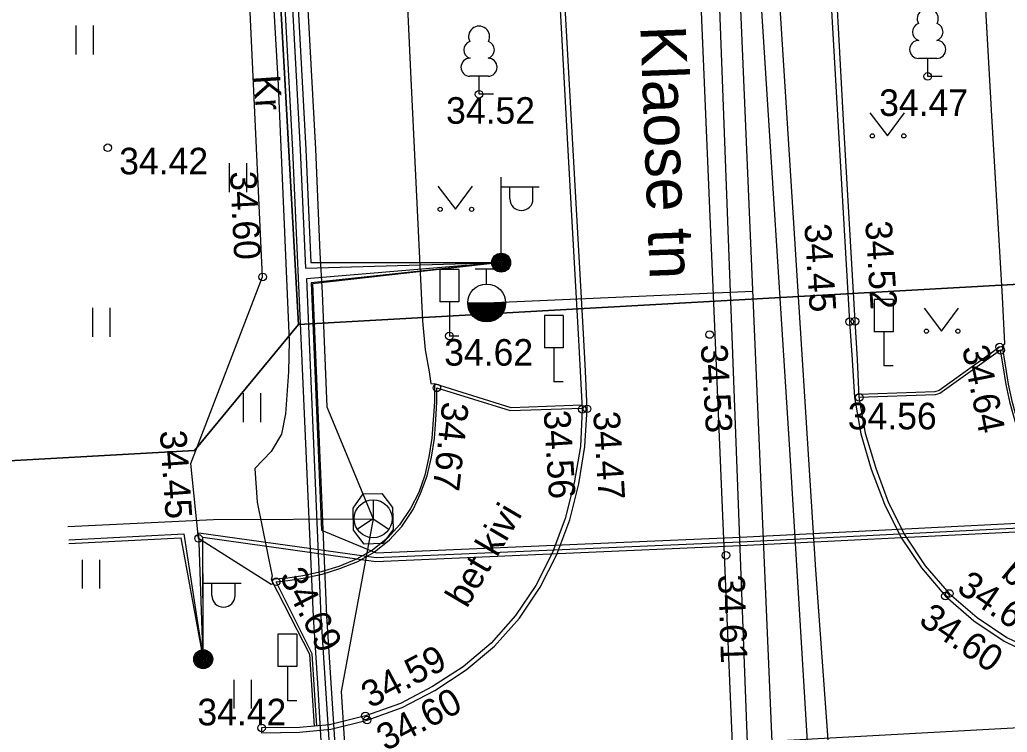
# Model space of a CAD drawing. Extents: x 641099 to 657986, y 6454078 to 6476899.
# Drawn here: x 642550.71 to 642576.72, y 6454285.61 to 6454304.38 of the extents above; entities that cross this region are included whole.
import ezdxf

# ---------------------------------------------------------------- set-up
doc = ezdxf.new("R2010")
doc.units = 0
for name, color, linetype in [('GTRASS', 7, 'Continuous'), ('HALJASTUS', 7, 'Continuous'), ('KORGUS-EH2000', 7, 'Continuous'), ('KTRASS', 7, 'Continuous'), ('LIIKLUS', 7, 'Continuous'), ('MPKAABEL', 7, 'Continuous'), ('PIIR', 7, 'Continuous'), ('POST', 7, 'Continuous'), ('PUU', 7, 'Continuous'), ('SIKAEV', 7, 'Continuous'), ('SITRASS', 7, 'Continuous'), ('SKTRASS', 7, 'Continuous'), ('TEE', 7, 'Continuous'), ('VKAEV', 7, 'Continuous'), ('VTRASS', 7, 'Continuous')]:
    doc.layers.add(name, color=color, linetype=linetype)

msp = doc.modelspace()

# ---------------------------------------------------------------- linework, layer by layer
at = {"layer": 'GTRASS'}
for points in [[(642571.675, 6454281.723), (642570.997, 6454293.06), (642570.245, 6454304.756), (642569.601, 6454315.588), (642569.596, 6454315.874), (642569.361, 6454318.724), (642568.024, 6454343.044), (642567.897, 6454344.316), (642567.881, 6454344.704), (642567.107, 6454359.647), (642566.732, 6454366.009)], [(642572.343, 6454281.144), (642572.296, 6454281.408), (642571.68, 6454289.888), (642568.304, 6454343.055), (642567.335, 6454359.691), (642567.016, 6454366.022)]]:
    msp.add_lwpolyline(points, dxfattribs=at)
at = {"layer": 'HALJASTUS'}
for p, q in [((642552.188, 6454304.23), (642552.188, 6454303.468)), ((642552.643, 6454304.23), (642552.643, 6454303.468)), ((642573.105, 6454301.928), (642573.569, 6454301.322)), ((642573.569, 6454301.322), (642574.014, 6454301.928)), ((642556.227, 6454300.599), (642556.227, 6454299.838)), ((642556.682, 6454300.599), (642556.682, 6454299.838)), ((642561.721, 6454299.993), (642562.184, 6454299.387)), ((642562.184, 6454299.387), (642562.63, 6454299.993)), ((642552.624, 6454296.79), (642552.624, 6454296.029)), ((642553.079, 6454296.79), (642553.079, 6454296.029)), ((642574.531, 6454296.783), (642574.994, 6454296.176)), ((642574.994, 6454296.176), (642575.44, 6454296.783)), ((642556.593, 6454294.543), (642556.593, 6454293.782)), ((642557.048, 6454294.543), (642557.048, 6454293.782)), ((642552.352, 6454290.152), (642552.352, 6454289.391)), ((642552.807, 6454290.152), (642552.807, 6454289.391)), ((642556.349, 6454286.992), (642556.349, 6454286.231)), ((642556.804, 6454286.992), (642556.804, 6454286.231))]:
    msp.add_line(p, q, dxfattribs=at)
for centre in [(642573.168, 6454301.322), (642573.996, 6454301.322), (642561.783, 6454299.387), (642562.612, 6454299.387), (642574.593, 6454296.176), (642575.422, 6454296.176)]:
    msp.add_circle(centre, 0.055, dxfattribs=at)
at = {"layer": 'KORGUS-EH2000'}
for centre in [(642574.627, 6454302.888), (642562.807, 6454302.418), (642553.027, 6454301.008), (642557.106, 6454297.604), (642572.57, 6454296.423), (642572.709, 6454296.435), (642562.027, 6454296.048), (642568.881, 6454296.087), (642576.52, 6454295.757), (642576.547, 6454295.673), (642561.695, 6454294.682), (642572.823, 6454294.43), (642565.524, 6454294.118), (642565.652, 6454294.129), (642555.418, 6454290.715), (642569.311, 6454290.269), (642557.462, 6454289.573), (642575.196, 6454289.263), (642575.092, 6454289.195), (642559.812, 6454286.037), (642559.856, 6454285.928), (642557.078, 6454285.719)]:
    msp.add_circle(centre, 0.1, dxfattribs=at)
at = {"layer": 'KTRASS'}
msp.add_lwpolyline([(642569.557, 6454283.638), (642568.267, 6454314.138), (642566.127, 6454342.768), (642564.8, 6454365.921)], dxfattribs=at)
at = {"layer": 'LIIKLUS'}
for points in [[(642561.777, 6454297.798), (642561.777, 6454296.948)], [(642562.277, 6454297.798), (642561.777, 6454297.798)], [(642562.277, 6454297.798), (642562.277, 6454296.948)], [(642562.277, 6454296.948), (642561.777, 6454296.948)], [(642562.027, 6454296.948), (642562.027, 6454296.048)], [(642573.217, 6454297.008), (642573.217, 6454296.158)], [(642573.717, 6454297.008), (642573.217, 6454297.008)], [(642573.717, 6454297.008), (642573.717, 6454296.158)], [(642564.527, 6454296.588), (642564.527, 6454295.738)], [(642565.027, 6454296.588), (642564.527, 6454296.588)], [(642565.027, 6454296.588), (642565.027, 6454295.738)], [(642573.717, 6454296.158), (642573.217, 6454296.158)], [(642573.467, 6454296.158), (642573.467, 6454295.258)], [(642562.277, 6454296.048), (642562.027, 6454296.048)], [(642565.027, 6454295.738), (642564.527, 6454295.738)], [(642564.777, 6454295.738), (642564.777, 6454294.838)], [(642573.717, 6454295.258), (642573.467, 6454295.258)], [(642565.027, 6454294.838), (642564.777, 6454294.838)], [(642557.507, 6454288.188), (642557.507, 6454287.338)], [(642558.007, 6454288.188), (642557.507, 6454288.188)], [(642558.007, 6454288.188), (642558.007, 6454287.338)], [(642558.007, 6454287.338), (642557.507, 6454287.338)], [(642557.757, 6454287.338), (642557.757, 6454286.438)], [(642558.007, 6454286.438), (642557.757, 6454286.438)]]:
    msp.add_lwpolyline(points, dxfattribs=at)
at = {"layer": 'MPKAABEL'}
for points in [[(642554.321, 6454365.443), (642554.419, 6454363.681), (642555.117, 6454351.104), (642555.384, 6454346.271), (642555.772, 6454339.282), (642556.138, 6454332.69), (642556.286, 6454330.003), (642556.36, 6454328.655), (642555.808, 6454327.405), (642556.467, 6454326.783), (642556.528, 6454325.622), (642556.87, 6454319.435), (642556.985, 6454317.27), (642557.226, 6454313.266), (642557.442, 6454309.294), (642557.895, 6454300.944), (642558.435, 6454288.645), (642558.561, 6454286.755), (642559.015, 6454278.771), (642559.123, 6454276.733)], [(642554.524, 6454365.452), (642554.619, 6454363.692), (642555.316, 6454351.115), (642555.971, 6454339.293), (642556.324, 6454332.891), (642561.547, 6454332.77), (642556.338, 6454332.701), (642556.485, 6454330.014), (642556.56, 6454328.671), (642556.758, 6454326.856), (642556.831, 6454325.574), (642557.051, 6454319.442), (642557.426, 6454313.277), (642558.094, 6454300.954), (642558.234, 6454297.833), (642563.389, 6454297.981), (642558.26, 6454297.556), (642558.635, 6454288.657), (642558.896, 6454284.726), (642559.134, 6454280.32), (642559.404, 6454276.709)], [(642554.674, 6454365.459), (642554.768, 6454363.7), (642555.466, 6454351.123), (642556.121, 6454339.301), (642556.466, 6454333.038), (642561.547, 6454332.77), (642556.496, 6454332.554), (642556.635, 6454330.022), (642556.709, 6454328.684), (642556.908, 6454326.868), (642556.981, 6454325.581), (642557.201, 6454319.45), (642557.576, 6454313.286), (642558.244, 6454300.961), (642558.377, 6454297.987), (642563.389, 6454297.981), (642558.416, 6454297.419), (642558.785, 6454288.665), (642559.046, 6454284.735), (642559.283, 6454280.33), (642559.555, 6454276.697)], [(642563.389, 6454297.981), (642558.385, 6454297.446), (642558.659, 6454290.933), (642560.098, 6454290.333), (642569.685, 6454290.749), (642583.593, 6454291.45), (642598.246, 6454292.316), (642614.178, 6454293.203), (642614.269, 6454293.203), (642627.783, 6454294.168), (642635.301, 6454294.52)], [(642551.996, 6454290.681), (642555.031, 6454290.833), (642555.541, 6454287.531), (642555.423, 6454290.859), (642560.092, 6454290.208), (642569.691, 6454290.624), (642583.519, 6454291.316), (642583.643, 6454289.136), (642583.714, 6454291.332), (642598.253, 6454292.191), (642614.058, 6454293.071), (642614.137, 6454290.906), (642614.382, 6454293.086), (642627.791, 6454294.043), (642635.308, 6454294.395)], [(642552.004, 6454290.581), (642554.946, 6454290.729), (642555.541, 6454287.531), (642555.527, 6454290.743), (642560.087, 6454290.108), (642569.695, 6454290.524), (642579.594, 6454291.019)]]:
    msp.add_lwpolyline(points, dxfattribs=at)
at = {"layer": 'PIIR'}
for points in [[(642549.297, 6454454.438), (642547.747, 6454482.298), (642569.697, 6454483.838), (642571.257, 6454455.658), (642573.027, 6454423.708), (642574.797, 6454391.758), (642576.567, 6454359.808), (642578.337, 6454327.858), (642580.017, 6454297.578), (642558.047, 6454296.348), (642556.367, 6454326.638), (642554.607, 6454358.588), (642552.837, 6454390.538), (642551.067, 6454422.488)], [(642510.797, 6454290.558), (642508.947, 6454324.008), (642556.367, 6454326.638), (642558.047, 6454296.348), (642555.307, 6454293.028)]]:
    msp.add_lwpolyline(points, close=True, dxfattribs=at)
msp.add_lwpolyline([(642466.647, 6454288.118), (642510.797, 6454290.558), (642555.307, 6454293.028), (642558.047, 6454296.348), (642580.017, 6454297.578), (642583.117, 6454294.568), (642629.117, 6454297.118), (642677.017, 6454299.768), (642679.877, 6454302.888), (642700.827, 6454304.298)], dxfattribs=at)
at = {"layer": 'POST'}
for p, q in [((642563.389, 6454298.231), (642563.389, 6454300.231)), ((642563.389, 6454299.981), (642564.389, 6454299.981)), ((642563.615, 6454299.66), (642563.615, 6454299.981)), ((642564.228, 6454299.66), (642564.228, 6454299.981)), ((642555.541, 6454287.781), (642555.541, 6454289.781)), ((642555.541, 6454289.531), (642556.541, 6454289.531)), ((642555.767, 6454289.21), (642555.767, 6454289.531)), ((642556.38, 6454289.21), (642556.38, 6454289.531))]:
    msp.add_line(p, q, dxfattribs=at)
for centre, radius in [((642563.389, 6454297.981), 0.25), ((642563.389, 6454297.981), 0.225), ((642563.389, 6454297.981), 0.2), ((642563.389, 6454297.981), 0.175), ((642563.389, 6454297.981), 0.15), ((642563.389, 6454297.981), 0.125), ((642563.389, 6454297.981), 0.1), ((642563.389, 6454297.981), 0.075), ((642563.389, 6454297.981), 0.05), ((642563.389, 6454297.981), 0.025), ((642555.541, 6454287.531), 0.25), ((642555.541, 6454287.531), 0.225), ((642555.541, 6454287.531), 0.2), ((642555.541, 6454287.531), 0.175), ((642555.541, 6454287.531), 0.15), ((642555.541, 6454287.531), 0.125), ((642555.541, 6454287.531), 0.1), ((642555.541, 6454287.531), 0.075), ((642555.541, 6454287.531), 0.05), ((642555.541, 6454287.531), 0.025)]:
    msp.add_circle(centre, radius, dxfattribs=at)
for centre in [(642563.922, 6454299.66), (642556.074, 6454289.21)]:
    msp.add_arc(centre, 0.306, 180, 0, dxfattribs=at)
at = {"layer": 'PUU'}
for p, q in [((642574.867, 6454303.363), (642574.387, 6454303.363)), ((642574.627, 6454302.888), (642574.627, 6454303.363)), ((642563.047, 6454302.893), (642562.567, 6454302.893)), ((642562.807, 6454302.418), (642562.807, 6454302.893)), ((642575.007, 6454302.888), (642574.627, 6454302.888)), ((642563.187, 6454302.418), (642562.807, 6454302.418))]:
    msp.add_line(p, q, dxfattribs=at)
for centre, radius, start, end in [((642574.627, 6454304.408), 0.277, 332.5799, 207.4201), ((642562.807, 6454303.938), 0.277, 332.5799, 207.4201), ((642574.457, 6454304.06), 0.233, 109.0217, 253.1415), ((642574.797, 6454304.06), 0.233, 286.8508, 70.9859), ((642562.637, 6454303.59), 0.233, 109.0217, 253.1415), ((642562.977, 6454303.59), 0.233, 286.8508, 70.9859), ((642574.389, 6454303.6), 0.238, 90.0016, 269.3953), ((642574.864, 6454303.6), 0.238, 270.6047, 89.9984), ((642562.569, 6454303.13), 0.238, 90.0016, 269.3953), ((642563.044, 6454303.13), 0.238, 270.6047, 89.9984)]:
    msp.add_arc(centre, radius, start, end, dxfattribs=at)
at = {"layer": 'SIKAEV'}
for p, q in [((642560.016, 6454291.731), (642560.016, 6454291.231)), ((642560.016, 6454291.231), (642559.601, 6454290.956)), ((642560.016, 6454291.231), (642560.431, 6454290.956))]:
    msp.add_line(p, q, dxfattribs=at)
msp.add_circle((642560.016, 6454291.231), 0.5, dxfattribs=at)
at = {"layer": 'SITRASS'}
for points in [[(642554.924, 6454365.47), (642555.018, 6454363.714), (642555.716, 6454351.137), (642556.371, 6454339.315), (642556.703, 6454333.282), (642556.76, 6454332.307), (642556.885, 6454330.036), (642556.958, 6454328.704), (642558.576, 6454326.696), (642557.243, 6454324.801), (642557.451, 6454319.462), (642557.825, 6454313.3), (642558.494, 6454300.973), (642558.616, 6454298.244), (642558.676, 6454297.189), (642558.796, 6454294.181), (642560.016, 6454291.231), (642559.172, 6454286.68), (642559.296, 6454284.75), (642559.533, 6454280.342), (642559.808, 6454276.676)], [(642559.784, 6454290.566), (642559.502, 6454290.93), (642559.49, 6454291.51), (642559.758, 6454291.886), (642560.248, 6454291.896), (642560.53, 6454291.531), (642560.541, 6454290.951), (642560.274, 6454290.576), (642559.784, 6454290.566)], [(642551.969, 6454291.032), (642555.811, 6454291.209), (642560.016, 6454291.231)]]:
    msp.add_lwpolyline(points, dxfattribs=at)
at = {"layer": 'SKTRASS'}
for points in [[(642569.967, 6454282.988), (642568.767, 6454314.928), (642567.717, 6454329.258), (642566.657, 6454343.498), (642565.448, 6454365.951)], [(642552.476, 6454284.386), (642579.766, 6454285.881), (642616.104, 6454287.868), (642635.598, 6454288.933)]]:
    msp.add_lwpolyline(points, dxfattribs=at)
at = {"layer": 'TEE'}
for points in [[(642557.384, 6454289.528), (642557.326, 6454289.498), (642555.418, 6454290.715), (642555.212, 6454292.692), (642557.106, 6454297.604), (642556.647, 6454307.416), (642556.237, 6454322.336), (642555.986, 6454324.976), (642555.187, 6454336.169), (642554.648, 6454351.478), (642553.852, 6454365.421)], [(642556.34, 6454326.635), (642556.647, 6454321.01), (642556.809, 6454316.674), (642557.031, 6454311.034), (642557.513, 6454302.657), (642557.801, 6454295.919), (642557.785, 6454295.103), (642557.71, 6454294.001), (642557.602, 6454293.461), (642557.332, 6454293.004), (642556.9, 6454292.554), (642556.963, 6454291.671), (642557.095, 6454291.02), (642557.359, 6454289.718), (642557.33, 6454289.634)], [(642575.37, 6454311.601), (642574.405, 6454311.367), (642573.549, 6454310.898), (642572.84, 6454310.196), (642572.366, 6454309.324), (642572.074, 6454308.38), (642571.936, 6454307.392), (642572.278, 6454301.411), (642572.57, 6454296.423), (642572.635, 6454295.418), (642572.7, 6454294.426), (642572.861, 6454293.468), (642573.139, 6454292.54), (642573.485, 6454291.613), (642573.92, 6454290.746), (642574.461, 6454289.936), (642575.092, 6454289.195), (642575.841, 6454288.539), (642576.641, 6454288.007), (642577.53, 6454287.579)], [(642575.37, 6454311.601), (642575.404, 6454311.471), (642574.47, 6454311.249), (642573.649, 6454310.796), (642572.972, 6454310.133), (642572.506, 6454309.272), (642572.217, 6454308.355), (642572.088, 6454307.402), (642572.421, 6454301.416), (642572.709, 6454296.435), (642572.768, 6454295.433), (642572.813, 6454294.437), (642572.979, 6454293.49), (642573.257, 6454292.563), (642573.594, 6454291.651), (642574.025, 6454290.796), (642574.563, 6454289.996), (642575.196, 6454289.263), (642575.926, 6454288.634), (642576.712, 6454288.104), (642577.582, 6454287.687), (642578.515, 6454287.397), (642579.466, 6454287.205), (642579.723, 6454287.177)], [(642576.601, 6454295.774), (642576.661, 6454295.838), (642576.6, 6454297.083), (642576.313, 6454301.849), (642575.954, 6454308.253), (642575.805, 6454310.694), (642575.758, 6454311.687), (642575.461, 6454311.645), (642575.37, 6454311.601)], [(642561.078, 6454310.865), (642560.992, 6454310.84), (642560.638, 6454310.792), (642561.004, 6454303.01), (642561.318, 6454296.447), (642561.388, 6454295.687), (642561.489, 6454295.108), (642561.54, 6454294.796), (642561.632, 6454294.787)], [(642564.81, 6454307.089), (642565.139, 6454301.097), (642565.418, 6454296.106), (642565.473, 6454295.119), (642565.524, 6454294.118), (642565.477, 6454293.136), (642565.309, 6454292.181), (642565.078, 6454291.24), (642564.741, 6454290.342), (642564.304, 6454289.477), (642563.771, 6454288.687), (642563.125, 6454287.95), (642562.39, 6454287.333), (642561.583, 6454286.809), (642560.735, 6454286.366), (642559.812, 6454286.037), (642558.87, 6454285.804), (642558.074, 6454285.731), (642557.078, 6454285.719), (642557.075, 6454285.594), (642558.08, 6454285.608), (642558.901, 6454285.69), (642559.856, 6454285.928), (642560.779, 6454286.255), (642561.645, 6454286.708), (642562.47, 6454287.251), (642563.218, 6454287.877), (642563.872, 6454288.612), (642564.418, 6454289.426), (642564.853, 6454290.29), (642565.202, 6454291.206), (642565.435, 6454292.15), (642565.595, 6454293.133), (642565.652, 6454294.129), (642565.609, 6454295.121), (642565.557, 6454296.115), (642565.28, 6454301.106), (642564.946, 6454307.085)], [(642579.59, 6454291.15), (642579.118, 6454291.297), (642578.692, 6454291.504), (642578.271, 6454291.777), (642577.925, 6454292.112), (642577.625, 6454292.5), (642577.374, 6454292.907), (642577.161, 6454293.359), (642576.992, 6454293.816), (642576.859, 6454294.299), (642576.755, 6454294.779), (642576.678, 6454295.278), (642576.601, 6454295.774), (642576.52, 6454295.757), (642574.925, 6454294.609), (642574.814, 6454294.576), (642572.81, 6454294.503)], [(642579.592, 6454291.092), (642579.573, 6454291.096), (642579.101, 6454291.242), (642578.657, 6454291.453), (642578.229, 6454291.731), (642577.881, 6454292.062), (642577.569, 6454292.464), (642577.317, 6454292.884), (642577.095, 6454293.334), (642576.928, 6454293.805), (642576.803, 6454294.281), (642576.693, 6454294.771), (642576.612, 6454295.264), (642576.547, 6454295.673), (642574.949, 6454294.536), (642574.826, 6454294.502), (642572.814, 6454294.43)], [(642565.518, 6454294.223), (642563.651, 6454294.158), (642561.632, 6454294.787), (642561.633, 6454294.308), (642561.601, 6454293.835), (642561.562, 6454293.358), (642561.484, 6454292.862), (642561.379, 6454292.382), (642561.217, 6454291.92), (642561.002, 6454291.507), (642560.714, 6454291.07), (642560.402, 6454290.727), (642559.999, 6454290.404), (642559.579, 6454290.167), (642559.115, 6454289.977), (642558.651, 6454289.835), (642558.16, 6454289.729), (642557.767, 6454289.668), (642557.33, 6454289.634), (642558.342, 6454287.666), (642558.459, 6454285.766)], [(642558.537, 6454285.773), (642558.411, 6454287.675), (642557.462, 6454289.573), (642557.771, 6454289.608), (642558.172, 6454289.663), (642558.672, 6454289.773), (642559.139, 6454289.922), (642559.615, 6454290.109), (642560.044, 6454290.349), (642560.448, 6454290.681), (642560.769, 6454291.029), (642561.067, 6454291.478), (642561.268, 6454291.9), (642561.436, 6454292.366), (642561.552, 6454292.854), (642561.629, 6454293.346), (642561.669, 6454293.839), (642561.697, 6454294.306), (642561.695, 6454294.682), (642563.63, 6454294.082), (642565.522, 6454294.151)]]:
    msp.add_lwpolyline(points, dxfattribs=at)
at = {"layer": 'VKAEV'}
for p, q in [((642562.707, 6454297.818), (642563.307, 6454297.818)), ((642563.007, 6454297.418), (642563.007, 6454297.818)), ((642562.507, 6454296.918), (642563.507, 6454296.918))]:
    msp.add_line(p, q, dxfattribs=at)
msp.add_circle((642563.007, 6454296.918), 0.5, dxfattribs=at)
for radius in [0.479, 0.459, 0.438, 0.417, 0.396, 0.376, 0.355, 0.334, 0.313, 0.293, 0.272, 0.251, 0.23, 0.21, 0.189, 0.168, 0.147, 0.127, 0.106, 0.0851, 0.0643, 0.0436, 0.0228]:
    msp.add_arc((642563.007, 6454296.918), radius, 180, 0, dxfattribs=at)
at = {"layer": 'VTRASS'}
for points in [[(642570.637, 6454282.888), (642569.267, 6454314.928), (642568.217, 6454329.258), (642567.157, 6454343.498), (642565.946, 6454365.973)], [(642563.007, 6454296.918), (642570.023, 6454297.234)]]:
    msp.add_lwpolyline(points, dxfattribs=at)

# ---------------------------------------------------------------- texts
at = {"layer": 'KORGUS-EH2000'}
for s, p in [('34.52', (642561.938, 6454301.642)), ('34.47', (642573.348, 6454301.847)), ('34.42', (642553.327, 6454300.308)), ('34.62', (642561.889, 6454295.267)), ('34.56', (642572.521, 6454293.589)), ('34.42', (642555.386, 6454285.789))]:
    msp.add_text(s, height=0.7, dxfattribs=at).set_placement(p)
for s, rotation, p in [('34.60', 272.9264, (642556.242, 6454300.378)), ('34.45', 273.5487, (642571.377, 6454298.995)), ('34.52', 273.5487, (642572.98, 6454299.068)), ('34.53', 273.5487, (642568.646, 6454295.814)), ('34.64', 281.2669, (642575.529, 6454295.739)), ('34.67', 263.6598, (642561.844, 6454294.339)), ('34.56', 273.5487, (642564.509, 6454294.075)), ('34.47', 273.5487, (642565.813, 6454294.05)), ('34.45', 273.9595, (642554.395, 6454293.546)), ('34.69', 297.2996, (642557.537, 6454289.723)), ('34.61', 271.922, (642569.104, 6454289.752)), ('34.61', 325.5278, (642575.356, 6454289.333)), ('34.60', 325.5278, (642574.358, 6454288.479)), ('34.59', 27.867, (642559.941, 6454286.225)), ('34.60', 27.867, (642560.347, 6454285.098))]:
    msp.add_text(s, height=0.7, rotation=rotation, dxfattribs=at).set_placement(p)
at = {"layer": 'TEE'}
for s, height, rotation, p in [('Klaose tn', 1.2, 272.1594, (642567.054, 6454304.214)), ('Kr', 0.7, 273.746, (642556.865, 6454302.907)), ('bet kivi', 0.7, 59.5141, (642562.485, 6454288.852)), ('bet kivi', 0.7, 319.9263, (642576.526, 6454289.729))]:
    msp.add_text(s, height=height, rotation=rotation, dxfattribs=at).set_placement(p)

doc.saveas('drawing.dxf')
